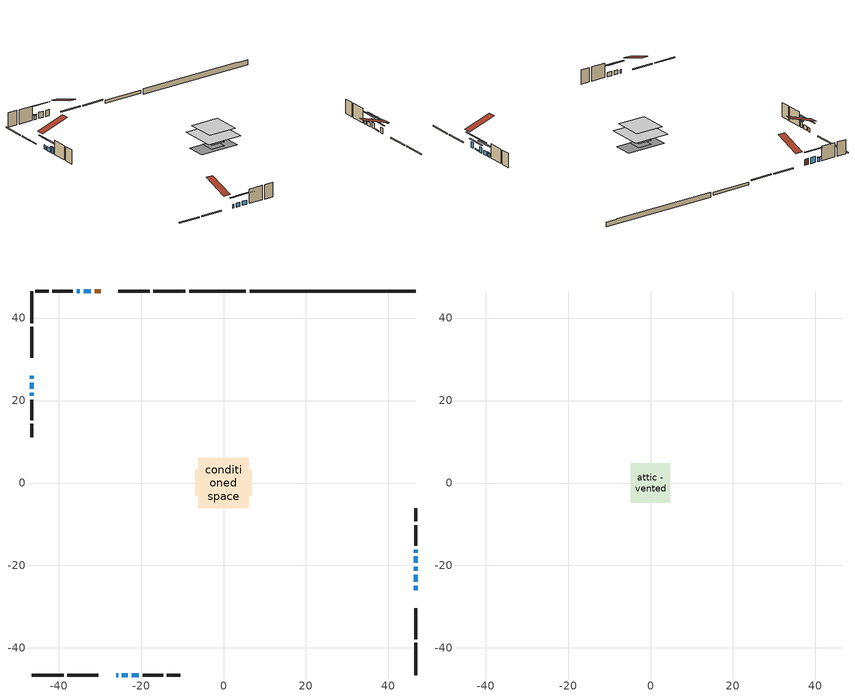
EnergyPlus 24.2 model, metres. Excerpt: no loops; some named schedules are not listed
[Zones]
conditioned space
 floor adiabatic (Floor2 construction): -2.37,-2.37 -2.37,2.37 2.37,2.37 2.37,-2.37 z0.61
 floor adiabatic (AdiabaticFloorConstruction): -6.15,-6.15 -6.15,6.15 6.15,6.15 6.15,-6.15 z3.05
 floor foundation (Slab1 construction): -6.88,-3.18 -6.88,3.18 6.88,3.18 6.88,-3.18 z-1.22
 floor foundation (Slab2 construction): -2.37,-2.37 -2.37,2.37 2.37,2.37 2.37,-2.37 z-0.65
 wall outside (RimJoist1 construction): -9.24,46.57 -17.01,46.57 / -46.57,-46.57 -38.8,-46.57 / -46.57,46.57 -46.57,38.8 / 46.57,-46.57 46.57,-38.8 z0.61:0.91
 wall outside (RimJoist2 construction): -17.94,46.57 -25.48,46.57 / -37.87,-46.57 -30.32,-46.57 / -46.57,37.87 -46.57,30.32 / 46.57,-37.87 46.57,-30.32 z0.61:0.91
 wall outside (AdiabaticWallConstruction 1): -29.83,46.57 -31.23,46.57 z0.61:2.64
 wall outside (AdiabaticWallConstruction): -25.98,-46.57 -25.56,-46.57 z0.61:1.83; -46.57,25.98 -46.57,25.24 / -46.57,24.31 -46.57,22.84 / 46.57,-19.34 46.57,-17.81 / 46.57,-16.88 46.57,-16.14 / -34.87,46.57 -35.61,46.57 z0.61:1.96; 46.57,-25.98 46.57,-24.91 / 46.57,-21.33 46.57,-20.26 z0.61:2.49; -24.63,-46.57 -23.21,-46.57 z0.61:1.93; -46.57,21.91 -46.57,21.17 z0.61:2.59; 46.57,-23.99 46.57,-22.26 z0.61:0.97; -32.16,46.57 -33.94,46.57 z0.61:2.69; -22.28,-46.57 -20.55,-46.57 z0.61:2.01
 wall outside (Wall1 construction): -36.53,46.57 -41.51,46.57 / -19.63,-46.57 -14.65,-46.57 / -46.57,20.24 -46.57,15.27 / 46.57,-15.22 46.57,-10.24 z0.61:5.49
 wall outside (Wall2 construction): -42.44,46.57 -45.64,46.57 / -13.72,-46.57 -10.52,-46.57 / -46.57,14.34 -46.57,11.14 / 46.57,-9.31 46.57,-6.11 z0.61:5.49
 wall foundation (FoundationWall1 construction): 6.33,46.57,-1.22 6.33,46.57,0.61 42.54,46.57,0.61 42.54,46.57,0.46 46.57,46.57,0.46 46.57,46.57,-1.22
 wall foundation (FoundationWall2 construction): 5.4,46.57 -8.31,46.57 z-0.65:0.35
 window (WindowConstruction 11): -25.98,-46.57 -25.56,-46.57 z0.61:1.83
 window (WindowConstruction 6): -46.57,25.98 -46.57,25.24 z0.61:1.96
 window (WindowConstruction 7): 46.57,-25.98 46.57,-24.91 z0.61:2.49
 window (WindowConstruction 8): -24.63,-46.57 -23.21,-46.57 z0.61:1.93
 window (WindowConstruction 9): -46.57,24.31 -46.57,22.84 z0.61:1.96
 window (WindowConstruction 10): -46.57,21.91 -46.57,21.17 z0.61:2.59
 window (WindowConstruction 12): 46.57,-23.99 46.57,-22.26 z0.61:0.97
 window (WindowConstruction): 46.57,-21.33 46.57,-20.26 z0.61:2.49
 window (WindowConstruction 1): 46.57,-19.34 46.57,-17.81 z0.61:1.96
 window (WindowConstruction 2): 46.57,-16.88 46.57,-16.14 z0.61:1.96
 window (WindowConstruction 3): -32.16,46.57 -33.94,46.57 z0.61:2.69
 window (WindowConstruction 4): -34.87,46.57 -35.6,46.57 z0.61:1.96
 window (WindowConstruction 5): -22.28,-46.57 -20.55,-46.57 z0.61:2.01
 door (Door): -29.83,46.57 -31.23,46.57 z0.61:2.64
 ceiling adiabatic (AdiabaticFloorConstruction): 6.15,-6.15 6.15,6.15 -6.15,6.15 -6.15,-6.15 z3.05
attic - vented
 floor to conditioned space (Floor1 construction Reversed): -4.84,-4.84 -4.84,4.84 4.84,4.84 4.84,-4.84 z5.49
 roof outside (Roof1 construction): -28.9,46.57,5.49 -28.9,37.14,8.63 -26.41,37.14,8.63 -26.41,46.57,5.49; -26.91,-46.57,5.49 -26.91,-37.14,8.63 -29.4,-37.14,8.63 -29.4,-46.57,5.49; -46.57,26.91,5.49 -37.14,26.91,8.63 -37.14,29.4,8.63 -46.57,29.4,5.49; 46.57,-26.91,5.49 37.14,-26.91,8.63 37.14,-29.4,8.63 46.57,-29.4,5.49
shading: -46.57,22.75 -46.57,28.47 -46.98,28.47 -46.98,22.75 z4.45; 46.57,-22.42 46.57,-28.47 46.98,-28.47 46.98,-22.42 z4.98; -20.72,-46.57 -27.12,-46.57 -27.12,-46.98 -20.72,-46.98 z4.42; -46.57,20.35 -46.57,26.8 -46.98,26.8 -46.98,20.35 z4.45; -46.57,20.97 -46.57,22.11 -46.98,22.11 -46.98,20.97 z2.79; 46.57,-19.77 46.57,-26.48 46.98,-26.48 46.98,-19.77 z3.46; 46.57,-17.77 46.57,-23.82 46.98,-23.82 46.98,-17.77 z4.98; 46.57,-15.32 46.57,-21.83 46.98,-21.83 46.98,-15.32 z4.45; 46.57,-15.94 46.57,-17.08 46.98,-17.08 46.98,-15.94 z2.16; -36.43,46.57 -29.67,46.57 -29.67,46.98 -36.43,46.98 z5.18; -35.81,46.57 -34.67,46.57 -34.67,46.98 -35.81,46.98 z2.16; -18.06,-46.57 -24.77,-46.57 -24.77,-46.98 -18.06,-46.98 z4.5
[Building]
Building 1: Terrain=Suburbs
[Site:Location]
London AP_ON: Latitude {deg}=43.03; Longitude {deg}=-81.15; Time Zone {hr}=-5; Elevation {m}=278; Keep Site Location Information=Yes
[Site:GroundTemperature:Shallow]
3.98693, 1.93205, 1.76749, 2.74264, 6.6573, 10.5537, 13.9317, 16.0716, 16.2534, 14.513, 11.2211, 7.44421
[Site:WaterMainsTemperature]
Calculation Method=Schedule; Temperature Schedule=mains temperature schedule
[Material] Roughness=Rough; Thermal Absorptance=0.9
Name | Thickness {m} | Conductivity {W/m-K} | Density {kg/m3} | Specific Heat {J/kg-K} | Solar Absorptance | Visible Absorptance
asphalt or fiberglass shingles | 0.00635 | 0.162714 | 1121.4 | 1465.45 | 0.4 | 0.4
ceiling loosefill ins | 0.169333 | 0.0480833 | 16.02 | 1046.75 | 0.7 | 0.7
ceiling stud and cavity | 0.1397 | 0.678077 | 65.682 | 1177.47 | 0.7 | 0.7
concrete 4.0 in. | 0.1016 | 1.803125 | 2242.8 | 837.4 | 0.7 | 0.7
concrete 8.0 in. | 0.2032 | 1.803125 | 2242.8 | 837.4 | 0.7 | 0.7
door material | 0.04445 | 0.0451087 | 512.64 | 1214.23 | 0.7 | 0.7
exterior vertical ins | 0.0152341 | 0.029427 | 32.04 | 1214.23 | 0.7 | 0.7
floor covering | 0.0127 | 9.015625 | 54.468 | 1339.84 | 0.6 | 0.6
floor covering 1 | 0.0127 | 0.0433444 | 54.468 | 1339.84 | 0.6 | 0.6
floor rigid ins; wall rigid ins | 0.512978 | 0.029427 | 32.04 | 1214.23 | 0.7 | 0.7
floor stud and cavity | 0.0889 | 0.592576 | 50.32683 | 1063.81 | 0.7 | 0.7
floor stud and cavity 1 | 0.1397 | 1.75129 | 37.0049 | 1207.88 | 0.7 | 0.7
furniture material conditioned space 1 | 0.1524 | 0.115458 | 640.8 | 1214.23 | 0.6 | 0.6
gypsum board | 0.0127 | 0.160291 | 801 | 837.4 | 0.6 | 0.6
gypsum board 1 | 0.0127 | 0.160291 | 801 | 837.4 | 0.7 | 0.7
osb sheathing 0.5 in. | 0.0127 | 0.115458 | 512.64 | 1214.23 | 0.7 | 0.7
osb sheathing 0.75 in. | 0.01905 | 0.115458 | 512.64 | 1214.23 | 0.7 | 0.7
rim joist stud and cavity | 0.0508 | 0.177588 | 50.32683 | 1063.81 | 0.6 | 0.6
rim joist stud and cavity 1 | 0.0508 | 0.648972 | 50.32683 | 1063.81 | 0.6 | 0.6
wall stud and cavity | 0.1397 | 1.20227 | 139.0536 | 1170.24 | 0.7 | 0.7
wall stud and cavity 1 | 0.1397 | 1.1669 | 139.0536 | 1170.24 | 0.7 | 0.7
wall stud and cavity 2 | 0.0889 | 0.380278 | 52.3479 | 1209.89 | 0.7 | 0.7
wall stud and cavity 3 | 0.0889 | 0.391764 | 83.0341 | 1211.67 | 0.7 | 0.7
wood siding | 0.0254 | 0.102417 | 544.68 | 1172.36 | 0.4 | 0.4
wood siding 1; wood siding 2; wood siding 3 | 0.0254 | 0.102417 | 544.68 | 1172.36 | 0.7 | 0.7
[WindowMaterial:SimpleGlazingSystem]
Name | U-Factor {W/m2-K} | Solar Heat Gain Coefficient
WindowMaterial | 4.92112 | 0.57
WindowMaterial 1 | 5.38445 | 0.67
WindowMaterial 2 | 5.03014 | 0.6
WindowMaterial 3 | 5.61781 | 0.72
WindowMaterial 4 | 5.141429 | 0.62
WindowMaterial 5 | 5.38785 | 0.67
WindowMaterial 6 | 4.999479 | 0.59
WindowMaterial 7 | 5.19707 | 0.63
WindowMaterial 8 | 6.76988 | 0.73
WindowMaterial 9 | 4.181847 | 0.41
[Construction]
AdiabaticFloorConstruction: floor stud and cavity 1, floor rigid ins, osb sheathing 0.75 in., floor covering 1
AdiabaticWallConstruction: wood siding 2, wall rigid ins, wall stud and cavity 2, gypsum board
AdiabaticWallConstruction 1: wood siding 3, wall rigid ins, wall stud and cavity 2, gypsum board
Door: door material
Floor1 construction Reversed: gypsum board, ceiling stud and cavity, ceiling loosefill ins
Floor2 construction: floor stud and cavity, floor covering
FoundationWall1 construction: concrete 8.0 in.
FoundationWall2 construction: concrete 8.0 in., gypsum board 1
furniture construction conditioned space 1: furniture material conditioned space 1
PartitionWallConstruction: gypsum board, wall stud and cavity 3, gypsum board
RimJoist1 construction: wood siding 1, rim joist stud and cavity
RimJoist2 construction: wood siding 1, rim joist stud and cavity 1
Roof1 construction: asphalt or fiberglass shingles
Slab1 construction; Slab2 construction: concrete 4.0 in.
Wall1 construction: wood siding, osb sheathing 0.5 in., wall stud and cavity, gypsum board
Wall2 construction: wood siding, osb sheathing 0.5 in., wall stud and cavity 1, gypsum board
WindowConstruction: WindowMaterial
WindowConstruction 1: WindowMaterial 1
WindowConstruction 10: WindowMaterial 7
WindowConstruction 11: WindowMaterial 8
WindowConstruction 12: WindowMaterial 9
WindowConstruction 2; WindowConstruction 4; WindowConstruction 6; WindowConstruction 9: WindowMaterial 2
WindowConstruction 3: WindowMaterial 3
WindowConstruction 5: WindowMaterial 4
WindowConstruction 7: WindowMaterial 5
WindowConstruction 8: WindowMaterial 6
[Zone] Multiplier=1; Part of Total Floor Area=Yes
Name | Volume {m3}
attic - vented | 47.8339
conditioned space | 590.3
[Space]
Name | Zone | Volume {m3}
attic - vented 1 | attic - vented | 47.8339
conditioned space 1 | conditioned space | 590.3
[ZoneInfiltration:EffectiveLeakageArea]
infil attic - vented 1: Zone or Space=attic - vented 1; Schedule=Always On Discrete; Effective Air Leakage Area {cm2}=4090.47; Stack Coefficient=0.000218587; Wind Coefficient=9.98925e-06
[ZoneMixing]
whole house fan mix: Zone or Space=attic - vented; Schedule=Always On Continuous; Design Flow Rate Calculation Method=Flow/Zone; Design Flow Rate {m3/s}=0; Source Zone or Space=conditioned space
[SurfaceProperty:ExposedFoundationPerimeter] Exposed Perimeter Calculation Method=TotalExposedPerimeter
Name | Total Exposed Perimeter {m}
Slab1 | 40.234
Slab2 | 13.716
[InternalMass] Zone or ZoneList=conditioned space; Space or SpaceList=conditioned space 1
Name | Construction | Surface Area {m2}
furniture mass conditioned space 1 | furniture construction conditioned space 1 | 113.396
partition wall mass | PartitionWallConstruction | 261.1
[Lights]
interior lighting: Zone or ZoneList or Space or SpaceList=conditioned space 1; Schedule=interior lighting schedule; Design Level Calculation Method=LightingLevel; Lighting Level {W}=343.2; Return Air Fraction=0; Fraction Radiant=0.6; Fraction Visible=0.2; Fraction Replaceable=1
[People]
occupants: Zone or ZoneList or Space or SpaceList=conditioned space 1; Number of People Schedule=occupants schedule; Number of People Calculation Method=People; Number of People=3; Fraction Radiant=0.314171; Sensible Heat Fraction=0.56303; Activity Level Schedule=occupants activity schedule; Carbon Dioxide Generation Rate {m3/s-W}=0; Enable ASHRAE 55 Comfort Warnings=No; Mean Radiant Temperature Calculation Type=EnclosureAveraged
[ElectricEquipment] Zone or ZoneList or Space or SpaceList=conditioned space 1; Design Level Calculation Method=EquipmentLevel
Name | Schedule | Design Level {W} | Fraction Latent | Fraction Radiant | Fraction Lost
clothes dryer | clothes dryer schedule | 140.772 | 0.015 | 0.081 | 0.85
clothes washer | clothes washer schedule | 32.1985 | 0.03 | 0.162 | 0.7
cooking range | cooking range schedule | 215.147 | 0.08 | 0.432 | 0.2
dishwasher | dishwasher schedule | 66.8632 | 0.3 | 0.18 | 0.4
fridge | fridge schedule | 72.9452 | 0 | 0.6 | 0
mech vent house fan | mech vent house fan schedule | 0.95 | 0 | 0 | 1
mech vent house fan cfis | mech vent house fan cfis schedule | 0 | 0 | 0 | 0
misc plug loads | misc plug loads schedule | 494.7 | 0.045 | 0.513 | 0.1
whole house fan | Always On Discrete | 0 | 0 | 0 | 1
[OtherEquipment] Zone or ZoneList or Space or SpaceList=conditioned space 1; Design Level Calculation Method=EquipmentLevel
Name | Fuel Type | Schedule | Design Level {W} | Fraction Latent | Fraction Radiant | Fraction Lost
clothes dryer 1 | Electricity | clothes dryer schedule | 0 | 0.015 | 0.081 | 0.85
cooking range 1 | Electricity | cooking range schedule | 0 | 0.08 | 0.432 | 0.2
general water use latent | None | general water use schedule | 62.594 | 1 | 0 | 0
general water use sensible | None | general water use schedule | -61.6891 | 0 | 0.6 | 0
mech vent house fan latent load | None | Always On Discrete | 0 | 1 | 0 | 0
mech vent house fan sensible load | None | Always On Discrete | 0 | 0 | 0 | 0
water heater energy adjustment1 | NaturalGas | Always On Discrete | 0.01 | 0 | 0 | 1
[ZoneInfiltration:DesignFlowRate] Zone or ZoneList or Space or SpaceList=conditioned space 1; Schedule=Always On Discrete; Design Flow Rate Calculation Method=Flow/Zone; Design Flow Rate {m3/s}=0
infil flow; natural vent flow; whole house fan flow
[Foundation:Kiva] Initial Indoor Air Temperature {C}=18; Wall Depth Below Slab {m}=0.2032
Name | Wall Height Above Grade {m} | Custom Block Material Name 1 | Custom Block Depth 1 {m} | Custom Block X Position 1 {m} | Custom Block Z Position 1 {m}
Foundation Kiva 1 | 0.609996
Foundation Kiva 2 | 0.350002 | exterior vertical ins | 0.999988 | 0.2159 | 0
[Foundation:Kiva:Settings]
Soil Conductivity {W/m-K}=0.849921; Soil Density {kg/m3}=1842.3; Soil Specific Heat {J/kg-K}=418.7; Ground Solar Absorptivity=0.9; Ground Thermal Absorptivity=0.9; Ground Surface Roughness {m}=0.03; Far-Field Width {m}=40; Deep-Ground Boundary Condition=ZeroFlux; Deep-Ground Depth {m}=40; Minimum Cell Dimension {m}=0.2; Maximum Cell Growth Coefficient=3; Simulation Timestep=Timestep
[Exterior:Lights]
exterior lighting: Schedule=exterior lighting schedule; Design Level {W}=75.6
[Schedule:Constant]
Name | Hourly Value
Always On Continuous; mech vent house fan schedule; mech vent house fan cfis schedule; Always On Discrete | 1
occupants activity schedule | 117.228
fridge schedule | 0
[Schedule:Week:Daily]
interior lighting schedule Week Rule - Jan1-Jan27: interior lighting schedule day, interior lighting schedule day, interior lighting schedule day, interior lighting schedule day, interior lighting schedule day, interior lighting schedule day, interior lighting schedule day, interior lighting schedule default day, interior lighting schedule default day, interior lighting schedule default day, interior lighting schedule default day, interior lighting schedule default day
interior lighting schedule Week Rule - Jan28-Feb3: interior lighting schedule day, interior lighting schedule day, interior lighting schedule day, interior lighting schedule day, interior lighting schedule day 1, interior lighting schedule day 1, interior lighting schedule day 1, interior lighting schedule default day, interior lighting schedule default day, interior lighting schedule default day, interior lighting schedule default day, interior lighting schedule default day
interior lighting schedule Week Rule - Feb4-Feb24: interior lighting schedule day 1, interior lighting schedule day 1, interior lighting schedule day 1, interior lighting schedule day 1, interior lighting schedule day 1, interior lighting schedule day 1, interior lighting schedule day 1, interior lighting schedule default day, interior lighting schedule default day, interior lighting schedule default day, interior lighting schedule default day, interior lighting schedule default day
interior lighting schedule Week Rule - Feb25-Mar3: interior lighting schedule day 1, interior lighting schedule day 1, interior lighting schedule day 1, interior lighting schedule day 1, interior lighting schedule day 2, interior lighting schedule day 2, interior lighting schedule day 2, interior lighting schedule default day, interior lighting schedule default day, interior lighting schedule default day, interior lighting schedule default day, interior lighting schedule default day
interior lighting schedule Week Rule - Mar4-Mar31: interior lighting schedule day 2, interior lighting schedule day 2, interior lighting schedule day 2, interior lighting schedule day 2, interior lighting schedule day 2, interior lighting schedule day 2, interior lighting schedule day 2, interior lighting schedule default day, interior lighting schedule default day, interior lighting schedule default day, interior lighting schedule default day, interior lighting schedule default day
interior lighting schedule Week Rule - Apr1-Apr28: interior lighting schedule day 3, interior lighting schedule day 3, interior lighting schedule day 3, interior lighting schedule day 3, interior lighting schedule day 3, interior lighting schedule day 3, interior lighting schedule day 3, interior lighting schedule default day, interior lighting schedule default day, interior lighting schedule default day, interior lighting schedule default day, interior lighting schedule default day
interior lighting schedule Week Rule - Apr29-May5: interior lighting schedule day 3, interior lighting schedule day 3, interior lighting schedule day 4, interior lighting schedule day 4, interior lighting schedule day 4, interior lighting schedule day 4, interior lighting schedule day 4, interior lighting schedule default day, interior lighting schedule default day, interior lighting schedule default day, interior lighting schedule default day, interior lighting schedule default day
interior lighting schedule Week Rule - May6-May26: interior lighting schedule day 4, interior lighting schedule day 4, interior lighting schedule day 4, interior lighting schedule day 4, interior lighting schedule day 4, interior lighting schedule day 4, interior lighting schedule day 4, interior lighting schedule default day, interior lighting schedule default day, interior lighting schedule default day, interior lighting schedule default day, interior lighting schedule default day
interior lighting schedule Week Rule - May27-Jun2: interior lighting schedule day 4, interior lighting schedule day 4, interior lighting schedule day 4, interior lighting schedule day 4, interior lighting schedule day 4, interior lighting schedule day 5, interior lighting schedule day 5, interior lighting schedule default day, interior lighting schedule default day, interior lighting schedule default day, interior lighting schedule default day, interior lighting schedule default day
interior lighting schedule Week Rule - Jun3-Jun30: interior lighting schedule day 5, interior lighting schedule day 5, interior lighting schedule day 5, interior lighting schedule day 5, interior lighting schedule day 5, interior lighting schedule day 5, interior lighting schedule day 5, interior lighting schedule default day, interior lighting schedule default day, interior lighting schedule default day, interior lighting schedule default day, interior lighting schedule default day
interior lighting schedule Week Rule - Jul1-Jul28: interior lighting schedule day 6, interior lighting schedule day 6, interior lighting schedule day 6, interior lighting schedule day 6, interior lighting schedule day 6, interior lighting schedule day 6, interior lighting schedule day 6, interior lighting schedule default day, interior lighting schedule default day, interior lighting schedule default day, interior lighting schedule default day, interior lighting schedule default day
interior lighting schedule Week Rule - Jul29-Aug4: interior lighting schedule day 6, interior lighting schedule day 6, interior lighting schedule day 6, interior lighting schedule day 7, interior lighting schedule day 7, interior lighting schedule day 7, interior lighting schedule day 7, interior lighting schedule default day, interior lighting schedule default day, interior lighting schedule default day, interior lighting schedule default day, interior lighting schedule default day
interior lighting schedule Week Rule - Aug5-Aug25: interior lighting schedule day 7, interior lighting schedule day 7, interior lighting schedule day 7, interior lighting schedule day 7, interior lighting schedule day 7, interior lighting schedule day 7, interior lighting schedule day 7, interior lighting schedule default day, interior lighting schedule default day, interior lighting schedule default day, interior lighting schedule default day, interior lighting schedule default day
interior lighting schedule Week Rule - Aug26-Sep1: interior lighting schedule day 7, interior lighting schedule day 7, interior lighting schedule day 7, interior lighting schedule day 7, interior lighting schedule day 7, interior lighting schedule day 7, interior lighting schedule day 8, interior lighting schedule default day, interior lighting schedule default day, interior lighting schedule default day, interior lighting schedule default day, interior lighting schedule default day
interior lighting schedule Week Rule - Sep2-Sep29: interior lighting schedule day 8, interior lighting schedule day 8, interior lighting schedule day 8, interior lighting schedule day 8, interior lighting schedule day 8, interior lighting schedule day 8, interior lighting schedule day 8, interior lighting schedule default day, interior lighting schedule default day, interior lighting schedule default day, interior lighting schedule default day, interior lighting schedule default day
interior lighting schedule Week Rule - Sep30-Oct6: interior lighting schedule day 8, interior lighting schedule day 9, interior lighting schedule day 9, interior lighting schedule day 9, interior lighting schedule day 9, interior lighting schedule day 9, interior lighting schedule day 9, interior lighting schedule default day, interior lighting schedule default day, interior lighting schedule default day, interior lighting schedule default day, interior lighting schedule default day
interior lighting schedule Week Rule - Oct7-Oct27: interior lighting schedule day 9, interior lighting schedule day 9, interior lighting schedule day 9, interior lighting schedule day 9, interior lighting schedule day 9, interior lighting schedule day 9, interior lighting schedule day 9, interior lighting schedule default day, interior lighting schedule default day, interior lighting schedule default day, interior lighting schedule default day, interior lighting schedule default day
interior lighting schedule Week Rule - Oct28-Nov3: interior lighting schedule day 9, interior lighting schedule day 9, interior lighting schedule day 9, interior lighting schedule day 9, interior lighting schedule day 10, interior lighting schedule day 10, interior lighting schedule day 10, interior lighting schedule default day, interior lighting schedule default day, interior lighting schedule default day, interior lighting schedule default day, interior lighting schedule default day
interior lighting schedule Week Rule - Nov4-Nov24: interior lighting schedule day 10, interior lighting schedule day 10, interior lighting schedule day 10, interior lighting schedule day 10, interior lighting schedule day 10, interior lighting schedule day 10, interior lighting schedule day 10, interior lighting schedule default day, interior lighting schedule default day, interior lighting schedule default day, interior lighting schedule default day, interior lighting schedule default day
interior lighting schedule Week Rule - Nov25-Dec1: interior lighting schedule day 10, interior lighting schedule day 10, interior lighting schedule day 10, interior lighting schedule day 10, interior lighting schedule day 10, interior lighting schedule day 10, interior lighting schedule day 11, interior lighting schedule default day, interior lighting schedule default day, interior lighting schedule default day, interior lighting schedule default day, interior lighting schedule default day
interior lighting schedule Week Rule - Dec2-Dec31: interior lighting schedule day 11, interior lighting schedule day 11, interior lighting schedule day 11, interior lighting schedule day 11, interior lighting schedule day 11, interior lighting schedule day 11, interior lighting schedule day 11, interior lighting schedule default day, interior lighting schedule default day, interior lighting schedule default day, interior lighting schedule default day, interior lighting schedule default day
occupants schedule Week Rule - Jan1-Dec31: occupants schedule day, occupants schedule day, occupants schedule day, occupants schedule day, occupants schedule day, occupants schedule day, occupants schedule day, occupants schedule default day, occupants schedule default day, occupants schedule default day, occupants schedule default day, occupants schedule default day
clothes dryer schedule Week Rule - Jan1-Dec31: clothes dryer schedule day, clothes dryer schedule day, clothes dryer schedule day, clothes dryer schedule day, clothes dryer schedule day, clothes dryer schedule day, clothes dryer schedule day, clothes dryer schedule default day, clothes dryer schedule default day, clothes dryer schedule default day, clothes dryer schedule default day, clothes dryer schedule default day
clothes washer schedule Week Rule - Jan1-Dec31: clothes washer schedule day, clothes washer schedule day, clothes washer schedule day, clothes washer schedule day, clothes washer schedule day, clothes washer schedule day, clothes washer schedule day, clothes washer schedule default day, clothes washer schedule default day, clothes washer schedule default day, clothes washer schedule default day, clothes washer schedule default day
cooking range schedule Week Rule - Jan1-Dec31: cooking range schedule day, cooking range schedule day, cooking range schedule day, cooking range schedule day, cooking range schedule day, cooking range schedule day, cooking range schedule day, cooking range schedule default day, cooking range schedule default day, cooking range schedule default day, cooking range schedule default day, cooking range schedule default day
dishwasher schedule Week Rule - Jan1-Dec31: dishwasher schedule day, dishwasher schedule day, dishwasher schedule day, dishwasher schedule day, dishwasher schedule day, dishwasher schedule day, dishwasher schedule day, dishwasher schedule default day, dishwasher schedule default day, dishwasher schedule default day, dishwasher schedule default day, dishwasher schedule default day
misc plug loads schedule Week Rule - Jan1-Dec31: misc plug loads schedule day, misc plug loads schedule day, misc plug loads schedule day, misc plug loads schedule day, misc plug loads schedule day, misc plug loads schedule day, misc plug loads schedule day, misc plug loads schedule default day, misc plug loads schedule default day, misc plug loads schedule default day, misc plug loads schedule default day, misc plug loads schedule default day
general water use schedule Week Rule - Jan1-Dec31: general water use schedule day, general water use schedule day, general water use schedule day, general water use schedule day, general water use schedule day, general water use schedule day, general water use schedule day, general water use schedule default day, general water use schedule default day, general water use schedule default day, general water use schedule default day, general water use schedule default day
exterior lighting schedule Week Rule - Jan1-Jan27: exterior lighting schedule day, exterior lighting schedule day, exterior lighting schedule day, exterior lighting schedule day, exterior lighting schedule day, exterior lighting schedule day, exterior lighting schedule day, exterior lighting schedule default day, exterior lighting schedule default day, exterior lighting schedule default day, exterior lighting schedule default day, exterior lighting schedule default day
exterior lighting schedule Week Rule - Jan28-Feb3: exterior lighting schedule day, exterior lighting schedule day, exterior lighting schedule day, exterior lighting schedule day, exterior lighting schedule day 1, exterior lighting schedule day 1, exterior lighting schedule day 1, exterior lighting schedule default day, exterior lighting schedule default day, exterior lighting schedule default day, exterior lighting schedule default day, exterior lighting schedule default day
exterior lighting schedule Week Rule - Feb4-Feb24: exterior lighting schedule day 1, exterior lighting schedule day 1, exterior lighting schedule day 1, exterior lighting schedule day 1, exterior lighting schedule day 1, exterior lighting schedule day 1, exterior lighting schedule day 1, exterior lighting schedule default day, exterior lighting schedule default day, exterior lighting schedule default day, exterior lighting schedule default day, exterior lighting schedule default day
exterior lighting schedule Week Rule - Feb25-Mar3: exterior lighting schedule day 1, exterior lighting schedule day 1, exterior lighting schedule day 1, exterior lighting schedule day 1, exterior lighting schedule day 2, exterior lighting schedule day 2, exterior lighting schedule day 2, exterior lighting schedule default day, exterior lighting schedule default day, exterior lighting schedule default day, exterior lighting schedule default day, exterior lighting schedule default day
exterior lighting schedule Week Rule - Mar4-Mar31: exterior lighting schedule day 2, exterior lighting schedule day 2, exterior lighting schedule day 2, exterior lighting schedule day 2, exterior lighting schedule day 2, exterior lighting schedule day 2, exterior lighting schedule day 2, exterior lighting schedule default day, exterior lighting schedule default day, exterior lighting schedule default day, exterior lighting schedule default day, exterior lighting schedule default day
exterior lighting schedule Week Rule - Apr1-Apr28: exterior lighting schedule day 3, exterior lighting schedule day 3, exterior lighting schedule day 3, exterior lighting schedule day 3, exterior lighting schedule day 3, exterior lighting schedule day 3, exterior lighting schedule day 3, exterior lighting schedule default day, exterior lighting schedule default day, exterior lighting schedule default day, exterior lighting schedule default day, exterior lighting schedule default day
exterior lighting schedule Week Rule - Apr29-May5: exterior lighting schedule day 3, exterior lighting schedule day 3, exterior lighting schedule day 4, exterior lighting schedule day 4, exterior lighting schedule day 4, exterior lighting schedule day 4, exterior lighting schedule day 4, exterior lighting schedule default day, exterior lighting schedule default day, exterior lighting schedule default day, exterior lighting schedule default day, exterior lighting schedule default day
exterior lighting schedule Week Rule - May6-May26: exterior lighting schedule day 4, exterior lighting schedule day 4, exterior lighting schedule day 4, exterior lighting schedule day 4, exterior lighting schedule day 4, exterior lighting schedule day 4, exterior lighting schedule day 4, exterior lighting schedule default day, exterior lighting schedule default day, exterior lighting schedule default day, exterior lighting schedule default day, exterior lighting schedule default day
exterior lighting schedule Week Rule - May27-Jun2: exterior lighting schedule day 4, exterior lighting schedule day 4, exterior lighting schedule day 4, exterior lighting schedule day 4, exterior lighting schedule day 4, exterior lighting schedule day 5, exterior lighting schedule day 5, exterior lighting schedule default day, exterior lighting schedule default day, exterior lighting schedule default day, exterior lighting schedule default day, exterior lighting schedule default day
exterior lighting schedule Week Rule - Jun3-Jun30: exterior lighting schedule day 5, exterior lighting schedule day 5, exterior lighting schedule day 5, exterior lighting schedule day 5, exterior lighting schedule day 5, exterior lighting schedule day 5, exterior lighting schedule day 5, exterior lighting schedule default day, exterior lighting schedule default day, exterior lighting schedule default day, exterior lighting schedule default day, exterior lighting schedule default day
exterior lighting schedule Week Rule - Jul1-Jul28: exterior lighting schedule day 6, exterior lighting schedule day 6, exterior lighting schedule day 6, exterior lighting schedule day 6, exterior lighting schedule day 6, exterior lighting schedule day 6, exterior lighting schedule day 6, exterior lighting schedule default day, exterior lighting schedule default day, exterior lighting schedule default day, exterior lighting schedule default day, exterior lighting schedule default day
exterior lighting schedule Week Rule - Jul29-Aug4: exterior lighting schedule day 6, exterior lighting schedule day 6, exterior lighting schedule day 6, exterior lighting schedule day 7, exterior lighting schedule day 7, exterior lighting schedule day 7, exterior lighting schedule day 7, exterior lighting schedule default day, exterior lighting schedule default day, exterior lighting schedule default day, exterior lighting schedule default day, exterior lighting schedule default day
exterior lighting schedule Week Rule - Aug5-Aug25: exterior lighting schedule day 7, exterior lighting schedule day 7, exterior lighting schedule day 7, exterior lighting schedule day 7, exterior lighting schedule day 7, exterior lighting schedule day 7, exterior lighting schedule day 7, exterior lighting schedule default day, exterior lighting schedule default day, exterior lighting schedule default day, exterior lighting schedule default day, exterior lighting schedule default day
exterior lighting schedule Week Rule - Aug26-Sep1: exterior lighting schedule day 7, exterior lighting schedule day 7, exterior lighting schedule day 7, exterior lighting schedule day 7, exterior lighting schedule day 7, exterior lighting schedule day 7, exterior lighting schedule day 8, exterior lighting schedule default day, exterior lighting schedule default day, exterior lighting schedule default day, exterior lighting schedule default day, exterior lighting schedule default day
exterior lighting schedule Week Rule - Sep2-Sep29: exterior lighting schedule day 8, exterior lighting schedule day 8, exterior lighting schedule day 8, exterior lighting schedule day 8, exterior lighting schedule day 8, exterior lighting schedule day 8, exterior lighting schedule day 8, exterior lighting schedule default day, exterior lighting schedule default day, exterior lighting schedule default day, exterior lighting schedule default day, exterior lighting schedule default day
exterior lighting schedule Week Rule - Sep30-Oct6: exterior lighting schedule day 8, exterior lighting schedule day 9, exterior lighting schedule day 9, exterior lighting schedule day 9, exterior lighting schedule day 9, exterior lighting schedule day 9, exterior lighting schedule day 9, exterior lighting schedule default day, exterior lighting schedule default day, exterior lighting schedule default day, exterior lighting schedule default day, exterior lighting schedule default day
exterior lighting schedule Week Rule - Oct7-Oct27: exterior lighting schedule day 9, exterior lighting schedule day 9, exterior lighting schedule day 9, exterior lighting schedule day 9, exterior lighting schedule day 9, exterior lighting schedule day 9, exterior lighting schedule day 9, exterior lighting schedule default day, exterior lighting schedule default day, exterior lighting schedule default day, exterior lighting schedule default day, exterior lighting schedule default day
exterior lighting schedule Week Rule - Oct28-Nov3: exterior lighting schedule day 9, exterior lighting schedule day 9, exterior lighting schedule day 9, exterior lighting schedule day 9, exterior lighting schedule day 10, exterior lighting schedule day 10, exterior lighting schedule day 10, exterior lighting schedule default day, exterior lighting schedule default day, exterior lighting schedule default day, exterior lighting schedule default day, exterior lighting schedule default day
exterior lighting schedule Week Rule - Nov4-Nov24: exterior lighting schedule day 10, exterior lighting schedule day 10, exterior lighting schedule day 10, exterior lighting schedule day 10, exterior lighting schedule day 10, exterior lighting schedule day 10, exterior lighting schedule day 10, exterior lighting schedule default day, exterior lighting schedule default day, exterior lighting schedule default day, exterior lighting schedule default day, exterior lighting schedule default day
[Schedule:Year]
interior lighting schedule: interior lighting schedule Week Rule - Jan1-Jan27, 1, 1, 1, 27, interior lighting schedule Week Rule - Jan28-Feb3, 1, 28, 2, 3, interior lighting schedule Week Rule - Feb4-Feb24, 2, 4, 2, 24, interior lighting schedule Week Rule - Feb25-Mar3, 2, 25, 3, 3, interior lighting schedule Week Rule - Mar4-Mar31, 3, 4, 3, 31, interior lighting schedule Week Rule - Apr1-Apr28, 4, 1, 4, 28, interior lighting schedule Week Rule - Apr29-May5, 4, 29, 5, 5, interior lighting schedule Week Rule - May6-May26, 5, 6, 5, 26, interior lighting schedule Week Rule - May27-Jun2, 5, 27, 6, 2, interior lighting schedule Week Rule - Jun3-Jun30, 6, 3, 6, 30, interior lighting schedule Week Rule - Jul1-Jul28, 7, 1, 7, 28, interior lighting schedule Week Rule - Jul29-Aug4, 7, 29, 8, 4, interior lighting schedule Week Rule - Aug5-Aug25, 8, 5, 8, 25, interior lighting schedule Week Rule - Aug26-Sep1, 8, 26, 9, 1, interior lighting schedule Week Rule - Sep2-Sep29, 9, 2, 9, 29, interior lighting schedule Week Rule - Sep30-Oct6, 9, 30, 10, 6, interior lighting schedule Week Rule - Oct7-Oct27, 10, 7, 10, 27, interior lighting schedule Week Rule - Oct28-Nov3, 10, 28, 11, 3, interior lighting schedule Week Rule - Nov4-Nov24, 11, 4, 11, 24, interior lighting schedule Week Rule - Nov25-Dec1, 11, 25, 12, 1, interior lighting schedule Week Rule - Dec2-Dec31, 12, 2, 12, 31
occupants schedule: occupants schedule Week Rule - Jan1-Dec31, 1, 1, 12, 31
clothes dryer schedule: clothes dryer schedule Week Rule - Jan1-Dec31, 1, 1, 12, 31
clothes washer schedule: clothes washer schedule Week Rule - Jan1-Dec31, 1, 1, 12, 31
cooking range schedule: cooking range schedule Week Rule - Jan1-Dec31, 1, 1, 12, 31
dishwasher schedule: dishwasher schedule Week Rule - Jan1-Dec31, 1, 1, 12, 31
misc plug loads schedule: misc plug loads schedule Week Rule - Jan1-Dec31, 1, 1, 12, 31
general water use schedule: general water use schedule Week Rule - Jan1-Dec31, 1, 1, 12, 31
exterior lighting schedule: exterior lighting schedule Week Rule - Jan1-Jan27, 1, 1, 1, 27, exterior lighting schedule Week Rule - Jan28-Feb3, 1, 28, 2, 3, exterior lighting schedule Week Rule - Feb4-Feb24, 2, 4, 2, 24, exterior lighting schedule Week Rule - Feb25-Mar3, 2, 25, 3, 3, exterior lighting schedule Week Rule - Mar4-Mar31, 3, 4, 3, 31, exterior lighting schedule Week Rule - Apr1-Apr28, 4, 1, 4, 28, exterior lighting schedule Week Rule - Apr29-May5, 4, 29, 5, 5, exterior lighting schedule Week Rule - May6-May26, 5, 6, 5, 26, exterior lighting schedule Week Rule - May27-Jun2, 5, 27, 6, 2, exterior lighting schedule Week Rule - Jun3-Jun30, 6, 3, 6, 30, exterior lighting schedule Week Rule - Jul1-Jul28, 7, 1, 7, 28, exterior lighting schedule Week Rule - Jul29-Aug4, 7, 29, 8, 4, exterior lighting schedule Week Rule - Aug5-Aug25, 8, 5, 8, 25, exterior lighting schedule Week Rule - Aug26-Sep1, 8, 26, 9, 1, exterior lighting schedule Week Rule - Sep2-Sep29, 9, 2, 9, 29, exterior lighting schedule Week Rule - Sep30-Oct6, 9, 30, 10, 6, exterior lighting schedule Week Rule - Oct7-Oct27, 10, 7, 10, 27, exterior lighting schedule Week Rule - Oct28-Nov3, 10, 28, 11, 3, exterior lighting schedule Week Rule - Nov4-Nov24, 11, 4, 11, 24, exterior lighting schedule Week Rule - Nov25-Dec1, 11, 25, 12, 1, exterior lighting schedule Week Rule - Dec2-Dec31, 12, 2, 12, 31
[Schedule:Compact]
mains temperature schedule: Through: 01/01, For: AllDays, Until: 24:00, 7.96722, Through: 01/02, For: AllDays, Until: 24:00, 7.89722, Through: 01/03, For: AllDays, Until: 24:00, 7.82778, Through: 01/04, For: AllDays, Until: 24:00, 7.76, Through: 01/05, For: AllDays, Until: 24:00, 7.69333, Through: 01/06, For: AllDays, Until: 24:00, 7.62778, Through: 01/07, For: AllDays, Until: 24:00, 7.56389, Through: 01/08, For: AllDays, Until: 24:00, 7.50167, Through: 01/09, For: AllDays, Until: 24:00, 7.44056, Through: 01/10, For: AllDays, Until: 24:00, 7.38056, Through: 01/11, For: AllDays, Until: 24:00, 7.32222, Through: 01/12, For: AllDays, Until: 24:00, 7.26556, Through: 01/13, For: AllDays, Until: 24:00, 7.21, Through: 01/14, For: AllDays, Until: 24:00, 7.15556, Through: 01/15, For: AllDays, Until: 24:00, 7.10333, Through: 01/16, For: AllDays, Until: 24:00, 7.05222, Through: 01/17, For: AllDays, Until: 24:00, 7.00278, Through: 01/18, For: AllDays, Until: 24:00, 6.955, Through: 01/19, For: AllDays, Until: 24:00, 6.90833, Through: 01/20, For: AllDays, Until: 24:00, 6.86389, Through: 01/21, For: AllDays, Until: 24:00, 6.82056, Through: 01/22, For: AllDays, Until: 24:00, 6.77889, Through: 01/23, For: AllDays, Until: 24:00, 6.73889, Through: 01/24, For: AllDays, Until: 24:00, 6.7, Through: 01/25, For: AllDays, Until: 24:00, 6.66333, Through: 01/26, For: AllDays, Until: 24:00, 6.62833, Through: 01/27, For: AllDays, Until: 24:00, 6.59444, Through: 01/28, For: AllDays, Until: 24:00, 6.56278, Through: 01/29, For: AllDays, Until: 24:00, 6.53222, Through: 01/30, For: AllDays, Until: 24:00, 6.50389, Through: 01/31, For: AllDays, Until: 24:00, 6.47722, Through: 02/01, For: AllDays, Until: 24:00, 6.45167, Through: 02/02, For: AllDays, Until: 24:00, 6.42833, Through: 02/03, For: AllDays, Until: 24:00, 6.40667, Through: 02/04, For: AllDays, Until: 24:00, 6.38611, Through: 02/05, For: AllDays, Until: 24:00, 6.36778, Through: 02/06, For: AllDays, Until: 24:00, 6.35111, Through: 02/07, For: AllDays, Until: 24:00, 6.33611, Through: 02/08, For: AllDays, Until: 24:00, 6.32333, Through: 02/09, For: AllDays, Until: 24:00, 6.31167, Through: 02/10, For: AllDays, Until: 24:00, 6.30222, Through: 02/11, For: AllDays, Until: 24:00, 6.29389, Through: 02/12, For: AllDays, Until: 24:00, 6.28778, Through: 02/13, For: AllDays, Until: 24:00, 6.28333, Through: 02/14, For: AllDays, Until: 24:00, 6.28056, Through: 02/15, For: AllDays, Until: 24:00, 6.27944, Through: 02/16, For: AllDays, Until: 24:00, 6.28, Through: 02/17, For: AllDays, Until: 24:00, 6.28278, Through: 02/18, For: AllDays, Until: 24:00, 6.28722, Through: 02/19, For: AllDays, Until: 24:00, 6.29278, Through: 02/20, For: AllDays, Until: 24:00, 6.30056, Through: 02/21, For: AllDays, Until: 24:00, 6.31, Through: 02/22, For: AllDays, Until: 24:00, 6.32111, Through: 02/23, For: AllDays, Until: 24:00, 6.33444, Through: 02/24, For: AllDays, Until: 24:00, 6.34889, Through: 02/25, For: AllDays, Until: 24:00, 6.36556, Through: 02/26, For: AllDays, Until: 24:00, 6.38333, Through: 02/27, For: AllDays, Until: 24:00, 6.40333, Through: 02/28, For: AllDays, Until: 24:00, 6.425, Through: 03/01, For: AllDays, Until: 24:00, 6.44833, Through: 03/02, For: AllDays, Until: 24:00, 6.47278, Through: 03/03, For: AllDays, Until: 24:00, 6.49944, Through: 03/04, For: AllDays, Until: 24:00, 6.52778, Through: 03/05, For: AllDays, Until: 24:00, 6.55778, Through: 03/06, For: AllDays, Until: 24:00, 6.58944, Through: 03/07, For: AllDays, Until: 24:00, 6.62278, Through: 03/08, For: AllDays, Until: 24:00, 6.65778, Through: 03/09, For: AllDays, Until: 24:00, 6.69444, Through: 03/10, For: AllDays, Until: 24:00, 6.73278, Through: 03/11, For: AllDays, Until: 24:00, 6.77278, Through: 03/12, For: AllDays, Until: 24:00, 6.81389, Through: 03/13, For: AllDays, Until: 24:00, 6.85722, Through: 03/14, For: AllDays, Until: 24:00, 6.90167, Through: 03/15, For: AllDays, Until: 24:00, 6.94778, Through: 03/16, For: AllDays, Until: 24:00, 6.99556, Through: 03/17, For: AllDays, Until: 24:00, 7.045, Through: 03/18, For: AllDays, Until: 24:00, 7.09556, Through: 03/19, For: AllDays, Until: 24:00, 7.14778, Through: 03/20, For: AllDays, Until: 24:00, 7.20167, Through: 03/21, For: AllDays, Until: 24:00, 7.25667, Through: 03/22, For: AllDays, Until: 24:00, 7.31333, Through: 03/23, For: AllDays, Until: 24:00, 7.37167, Through: 03/24, For: AllDays, Until: 24:00, 7.43111, Through: 03/25, For: AllDays, Until: 24:00, 7.49222, Through: 03/26, For: AllDays, Until: 24:00, 7.55444, Through: 03/27, For: AllDays, Until: 24:00, 7.61833, Through: 03/28, For: AllDays, Until: 24:00, 7.68333, Through: 03/29, For: AllDays, Until: 24:00, 7.74944, Through: 03/30, For: AllDays, Until: 24:00, 7.81722, Through: 03/31, For: AllDays, Until: 24:00, 7.88667, Through: 04/01, For: AllDays, Until: 24:00, 7.95667, Through: 04/02, For: AllDays, Until: 24:00, 8.02833, Through: 04/03, For: AllDays, Until: 24:00, 8.10111, Through: 04/04, For: AllDays, Until: 24:00, 8.175, Through: 04/05, For: AllDays, Until: 24:00, 8.25, Through: 04/06, For: AllDays, Until: 24:00, 8.32667, Through: 04/07, For: AllDays, Until: 24:00, 8.40389, Through: 04/08, For: AllDays, Until: 24:00, 8.48278, Through: 04/09, For: AllDays, Until: 24:00, 8.56222, Through: 04/10, For: AllDays, Until: 24:00, 8.64278, Through: 04/11, For: AllDays, Until: 24:00, 8.725, Through: 04/12, For: AllDays, Until: 24:00, 8.80778, Through: 04/13, For: AllDays, Until: 24:00, 8.89167, Through: 04/14, For: AllDays, Until: 24:00, 8.97611, Through: 04/15, For: AllDays, Until: 24:00, 9.06167, Through: 04/16, For: AllDays, Until: 24:00, 9.14833, Through: 04/17, For: AllDays, Until: 24:00, 9.23611, Through: 04/18, For: AllDays, Until: 24:00, 9.32444, Through: 04/19, For: AllDays, Until: 24:00, 9.41389, Through: 04/20, For: AllDays, Until: 24:00, 9.50389, Through: 04/21, For: AllDays, Until: 24:00, 9.595, Through: 04/22, For: AllDays, Until: 24:00, 9.68667, Through: 04/23, For: AllDays, Until: 24:00, 9.77889, Through: 04/24, For: AllDays, Until: 24:00, 9.87222, Through: 04/25, For: AllDays, Until: 24:00, 9.96556, Through: 04/26, For: AllDays, Until: 24:00, 10.06, Through: 04/27, For: AllDays, Until: 24:00, 10.1556, Through: 04/28, For: AllDays, Until: 24:00, 10.2511, Through: 04/29, For: AllDays, Until: 24:00, 10.3472, Through: 04/30, For: AllDays, Until: 24:00, 10.4439, Through: 05/01, For: AllDays, Until: 24:00, 10.5411, Through: 05/02, For: AllDays, Until: 24:00, 10.6389, Through: 05/03, For: AllDays, Until: 24:00, 10.7372, Through: 05/04, For: AllDays, Until: 24:00, 10.8361, Through: 05/05, For: AllDays, Until: 24:00, 10.935, Through: 05/06, For: AllDays, Until: 24:00, 11.0344, Through: 05/07, For: AllDays, Until: 24:00, 11.1344, Through: 05/08, For: AllDays, Until: 24:00, 11.2344, Through: 05/09, For: AllDays, Until: 24:00, 11.335, Through: 05/10, For: AllDays, Until: 24:00, 11.4356, Through: 05/11, For: AllDays, Until: 24:00, 11.5361, Through: 05/12, For: AllDays, Until: 24:00, 11.6372, Through: 05/13, For: AllDays, Until: 24:00, 11.7383, Through: 05/14, For: AllDays, Until: 24:00, 11.84, Through: 05/15, For: AllDays, Until: 24:00, 11.9411, Through: 05/16, For: AllDays, Until: 24:00, 12.0428, Through: 05/17, For: AllDays, Until: 24:00, 12.1444, Through: 05/18, For: AllDays, Until: 24:00, 12.2456, Through: 05/19, For: AllDays, Until: 24:00, 12.3472, Through: 05/20, For: AllDays, Until: 24:00, 12.4489, Through: 05/21, For: AllDays, Until: 24:00, 12.55, Through: 05/22, For: AllDays, Until: 24:00, 12.6517, Through: 05/23, For: AllDays, Until: 24:00, 12.7528, Through: 05/24, For: AllDays, Until: 24:00, 12.8533, Through: 05/25, For: AllDays, Until: 24:00, 12.9544, Through: 05/26, For: AllDays, Until: 24:00, 13.055, Through: 05/27, For: AllDays, Until: 24:00, 13.155, Through: 05/28, For: AllDays, Until: 24:00, 13.255, Through: 05/29, For: AllDays, Until: 24:00, 13.355, Through: 05/30, For: AllDays, Until: 24:00, 13.4539, Through: 05/31, For: AllDays, Until: 24:00, 13.5533, Through: 06/01, For: AllDays, Until: 24:00, 13.6517, Through: 06/02, For: AllDays, Until: 24:00, 13.75, Through: 06/03, For: AllDays, Until: 24:00, 13.8472, Through: 06/04, For: AllDays, Until: 24:00, 13.9444, Through: 06/05, For: AllDays, Until: 24:00, 14.0411, Through: 06/06, For: AllDays, Until: 24:00, 14.1372, Through: 06/07, For: AllDays, Until: 24:00, 14.2328, Through: 06/08, For: AllDays, Until: 24:00, 14.3278, Through: 06/09, For: AllDays, Until: 24:00, 14.4217, Through: 06/10, For: AllDays, Until: 24:00, 14.5156, Through: 06/11, For: AllDays, Until: 24:00, 14.6083, Through: 06/12, For: AllDays, Until: 24:00, 14.7006, Through: 06/13, For: AllDays, Until: 24:00, 14.7922, Through: 06/14, For: AllDays, Until: 24:00, 14.8828, Through: 06/15, For: AllDays, Until: 24:00, 14.9728, Through: 06/16, For: AllDays, Until: 24:00, 15.0617, Through: 06/17, For: AllDays, Until: 24:00, 15.15, Through: 06/18, For: AllDays, Until: 24:00, 15.2372, Through: 06/19, For: AllDays, Until: 24:00, 15.3233, Through: 06/20, For: AllDays, Until: 24:00, 15.4089, Through: 06/21, For: AllDays, Until: 24:00, 15.4933, Through: 06/22, For: AllDays, Until: 24:00, 15.5772, Through: 06/23, For: AllDays, Until: 24:00, 15.6594, Through: 06/24, For: AllDays, Until: 24:00, 15.7411, Through: 06/25, For: AllDays, Until: 24:00, 15.8217, Through: 06/26, For: AllDays, Until: 24:00, 15.9006, Through: 06/27, For: AllDays, Until: 24:00, 15.9789, Through: 06/28, For: AllDays, Until: 24:00, 16.0561, Through: 06/29, For: AllDays, Until: 24:00, 16.1322, Through: 06/30, For: AllDays, Until: 24:00, 16.2072, Through: 07/01, For: AllDays, Until: 24:00, 16.2806, Through: 07/02, For: AllDays, Until: 24:00, 16.3528, Through: 07/03, For: AllDays, Until: 24:00, 16.4244, Through: 07/04, For: AllDays, Until: 24:00, 16.4939, Through: 07/05, For: AllDays, Until: 24:00, 16.5628, Through: 07/06, For: AllDays, Until: 24:00, 16.63, Through: 07/07, For: AllDays, Until: 24:00, 16.6961, Through: 07/08, For: AllDays, Until: 24:00, 16.7606, Through: 07/09, For: AllDays, Until: 24:00, 16.8239, Through: 07/10, For: AllDays, Until: 24:00, 16.8861, Through: 07/11, For: AllDays, Until: 24:00, 16.9467, Through: 07/12, For: AllDays, Until: 24:00, 17.0056, Through: 07/13, For: AllDays, Until: 24:00, 17.0633, Through: 07/14, For: AllDays, Until: 24:00, 17.12, Through: 07/15, For: AllDays, Until: 24:00, 17.1744, Through: 07/16, For: AllDays, Until: 24:00, 17.2278, Through: 07/17, For: AllDays, Until: 24:00, 17.28, Through: 07/18, For: AllDays, Until: 24:00, 17.33, Through: 07/19, For: AllDays, Until: 24:00, 17.3789, Through: 07/20, For: AllDays, Until: 24:00, 17.4261, Through: 07/21, For: AllDays, Until: 24:00, 17.4717, Through: 07/22, For: AllDays, Until: 24:00, 17.5161, Through: 07/23, For: AllDays, Until: 24:00, 17.5583, Through: 07/24, For: AllDays, Until: 24:00, 17.5994, Through: 07/25, For: AllDays, Until: 24:00, 17.6389, Through: 07/26, For: AllDays, Until: 24:00, 17.6767, Through: 07/27, For: AllDays, Until: 24:00, 17.7128, Through: 07/28, For: AllDays, Until: 24:00, 17.7472, Through: 07/29, For: AllDays, Until: 24:00, 17.78, Through: 07/30, For: AllDays, Until: 24:00, 17.8111, Through: 07/31, For: AllDays, Until: 24:00, 17.8406, Through: 08/01, For: AllDays, Until: 24:00, 17.8683, Through: 08/02, For: AllDays, Until: 24:00, 17.8944, Through: 08/03, For: AllDays, Until: 24:00, 17.9189, Through: 08/04, For: AllDays, Until: 24:00, 17.9417, Through: 08/05, For: AllDays, Until: 24:00, 17.9628, Through: 08/06, For: AllDays, Until: 24:00, 17.9822, Through: 08/07, For: AllDays, Until: 24:00, 18, Through: 08/08, For: AllDays, Until: 24:00, 18.0156, Through: 08/09, For: AllDays, Until: 24:00, 18.03, Through: 08/10, For: AllDays, Until: 24:00, 18.0422, Through: 08/11, For: AllDays, Until: 24:00, 18.0533, Through: 08/12, For: AllDays, Until: 24:00, 18.0622, Through: 08/13, For: AllDays, Until: 24:00, 18.0694, Through: 08/14, For: AllDays, Until: 24:00, 18.0744, Through: 08/15, For: AllDays, Until: 24:00, 18.0783, Through: 08/16, For: AllDays, Until: 24:00, 18.0806, Through: 08/17, For: AllDays, Until: 24:00, 18.0806, Through: 08/18, For: AllDays, Until: 24:00, 18.0789, Through: 08/19, For: AllDays, Until: 24:00, 18.0761, Through: 08/20, For: AllDays, Until: 24:00, 18.0711, Through: 08/21, For: AllDays, Until: 24:00, 18.0639, Through: 08/22, For: AllDays, Until: 24:00, 18.0556, Through: 08/23, For: AllDays, Until: 24:00, 18.0456, Through: 08/24, For: AllDays, Until: 24:00, 18.0333, Through: 08/25, For: AllDays, Until: 24:00, 18.0194, Through: 08/26, For: AllDays, Until: 24:00, 18.0044, Through: 08/27, For: AllDays, Until: 24:00, 17.9872, Through: 08/28, For: AllDays, Until: 24:00, 17.9683, Through: 08/29, For: AllDays, Until: 24:00, 17.9478, Through: 08/30, For: AllDays, Until: 24:00, 17.9256, Through: 08/31, For: AllDays, Until: 24:00, 17.9011, Through: 09/01, For: AllDays, Until: 24:00, 17.8756, Through: 09/02, For: AllDays, Until: 24:00, 17.8483, Through: 09/03, For: AllDays, Until: 24:00, 17.8189, Through: 09/04, For: AllDays, Until: 24:00, 17.7883, Through: 09/05, For: AllDays, Until: 24:00, 17.7561, Through: 09/06, For: AllDays, Until: 24:00, 17.7222, Through: 09/07, For: AllDays, Until: 24:00, 17.6861, Through: 09/08, For: AllDays, Until: 24:00, 17.6489, Through: 09/09, For: AllDays, Until: 24:00, 17.61, Through: 09/10, For: AllDays, Until: 24:00, 17.5694, Through: 09/11, For: AllDays, Until: 24:00, 17.5272, Through: 09/12, For: AllDays, Until: 24:00, 17.4833, Through: 09/13, For: AllDays, Until: 24:00, 17.4383, Through: 09/14, For: AllDays, Until: 24:00, 17.3917, Through: 09/15, For: AllDays, Until: 24:00, 17.3433, Through: 09/16, For: AllDays, Until: 24:00, 17.2933, Through: 09/17, For: AllDays, Until: 24:00, 17.2417, Through: 09/18, For: AllDays, Until: 24:00, 17.1889, Through: 09/19, For: AllDays, Until: 24:00, 17.1344, Through: 09/20, For: AllDays, Until: 24:00, 17.0783, Through: 09/21, For: AllDays, Until: 24:00, 17.0211, Through: 09/22, For: AllDays, Until: 24:00, 16.9622, Through: 09/23, For: AllDays, Until: 24:00, 16.9022, Through: 09/24, For: AllDays, Until: 24:00, 16.8406, Through: 09/25, For: AllDays, Until: 24:00, 16.7778, Through: 09/26, For: AllDays, Until: 24:00, 16.7133, Through: 09/27, For: AllDays, Until: 24:00, 16.6478, Through: 09/28, For: AllDays, Until: 24:00, 16.5806, Through: 09/29, For: AllDays, Until: 24:00, 16.5122, Through: 09/30, For: AllDays, Until: 24:00, 16.4428, Through: 10/01, For: AllDays, Until: 24:00, 16.3717, Through: 10/02, For: AllDays, Until: 24:00, 16.3, Through: 10/03, For: AllDays, Until: 24:00, 16.2267, Through: 10/04, For: AllDays, Until: 24:00, 16.1522, Through: 10/05, For: AllDays, Until: 24:00, 16.0761, Through: 10/06, For: AllDays, Until: 24:00, 15.9994, Through: 10/07, For: AllDays, Until: 24:00, 15.9217, Through: 10/08, For: AllDays, Until: 24:00, 15.8422, Through: 10/09, For: AllDays, Until: 24:00, 15.7622, Through: 10/10, For: AllDays, Until: 24:00, 15.6811, Through: 10/11, For: AllDays, Until: 24:00, 15.5989, Through: 10/12, For: AllDays, Until: 24:00, 15.5156, Through: 10/13, For: AllDays, Until: 24:00, 15.4311, Through: 10/14, For: AllDays, Until: 24:00, 15.3461, Through: 10/15, For: AllDays, Until: 24:00, 15.26, Through: 10/16, For: AllDays, Until: 24:00, 15.1728, Through: 10/17, For: AllDays, Until: 24:00, 15.085, Through: 10/18, For: AllDays, Until: 24:00, 14.9961, Through: 10/19, For: AllDays, Until: 24:00, 14.9067, Through: 10/20, For: AllDays, Until: 24:00, 14.8161, Through: 10/21, For: AllDays, Until: 24:00, 14.725, Through: 10/22, For: AllDays, Until: 24:00, 14.6328, Through: 10/23, For: AllDays, Until: 24:00, 14.54, Through: 10/24, For: AllDays, Until: 24:00, 14.4467, Through: 10/25, For: AllDays, Until: 24:00, 14.3528, Through: 10/26, For: AllDays, Until: 24:00, 14.2578, Through: 10/27, For: AllDays, Until: 24:00, 14.1622, Through: 10/28, For: AllDays, Until: 24:00, 14.0667, Through: 10/29, For: AllDays, Until: 24:00, 13.97, Through: 10/30, For: AllDays, Until: 24:00, 13.8728, Through: 10/31, For: AllDays, Until: 24:00, 13.7756, Through: 11/01, For: AllDays, Until: 24:00, 13.6778, Through: 11/02, For: AllDays, Until: 24:00, 13.5789, Through: 11/03, For: AllDays, Until: 24:00, 13.48, Through: 11/04, For: AllDays, Until: 24:00, 13.3811, Through: 11/05, For: AllDays, Until: 24:00, 13.2817, Through: 11/06, For: AllDays, Until: 24:00, 13.1817, Through: 11/07, For: AllDays, Until: 24:00, 13.0811, Through: 11/08, For: AllDays, Until: 24:00, 12.9806, Through: 11/09, For: AllDays, Until: 24:00, 12.88, Through: 11/10, For: AllDays, Until: 24:00, 12.7789, Through: 11/11, For: AllDays, Until: 24:00, 12.6778, Through: 11/12, For: AllDays, Until: 24:00, 12.5767, Through: 11/13, For: AllDays, Until: 24:00, 12.4756, Through: 11/14, For: AllDays, Until: 24:00, 12.3739, Through: 11/15, For: AllDays, Until: 24:00, 12.2722, Through: 11/16, For: AllDays, Until: 24:00, 12.1711, Through: 11/17, For: AllDays, Until: 24:00, 12.0694, Through: 11/18, For: AllDays, Until: 24:00, 11.9678, Through: 11/19, For: AllDays, Until: 24:00, 11.8667, Through: 11/20, For: AllDays, Until: 24:00, 11.765, Through: 11/21, For: AllDays, Until: 24:00, 11.6639, Through: 11/22, For: AllDays, Until: 24:00, 11.5628, Through: 11/23, For: AllDays, Until: 24:00, 11.4617, Through: 11/24, For: AllDays, Until: 24:00, 11.3611, Through: 11/25, For: AllDays, Until: 24:00, 11.2606, Through: 11/26, For: AllDays, Until: 24:00, 11.1606, Through: 11/27, For: AllDays, Until: 24:00, 11.0606, Through: 11/28, For: AllDays, Until: 24:00, 10.9611, Through: 11/29, For: AllDays, Until: 24:00, 10.8622, Through: 11/30, For: AllDays, Until: 24:00, 10.7633, Through: 12/01, For: AllDays, Until: 24:00, 10.665, Through: 12/02, For: AllDays, Until: 24:00, 10.5672, Through: 12/03, For: AllDays, Until: 24:00, 10.4694, Through: 12/04, For: AllDays, Until: 24:00, 10.3728, Through: 12/05, For: AllDays, Until: 24:00, 10.2761, Through: 12/06, For: AllDays, Until: 24:00, 10.1806, Through: 12/07, For: AllDays, Until: 24:00, 10.085, Through: 12/08, For: AllDays, Until: 24:00, 9.99056, Through: 12/09, For: AllDays, Until: 24:00, 9.89667, Through: 12/10, For: AllDays, Until: 24:00, 9.80333, Through: 12/11, For: AllDays, Until: 24:00, 9.71056, Through: 12/12, For: AllDays, Until: 24:00, 9.61889, Through: 12/13, For: AllDays, Until: 24:00, 9.52778, Through: 12/14, For: AllDays, Until: 24:00, 9.43778, Through: 12/15, For: AllDays, Until: 24:00, 9.34778, Through: 12/16, For: AllDays, Until: 24:00, 9.25944, Through: 12/17, For: AllDays, Until: 24:00, 9.17167, Through: 12/18, For: AllDays, Until: 24:00, 9.08444, Through: 12/19, For: AllDays, Until: 24:00, 8.99889, Through: 12/20, For: AllDays, Until: 24:00, 8.91389, Through: 12/21, For: AllDays, Until: 24:00, 8.82944, Through: 12/22, For: AllDays, Until: 24:00, 8.74667, Through: 12/23, For: AllDays, Until: 24:00, 8.66444, Through: 12/24, For: AllDays, Until: 24:00, 8.58333, Through: 12/25, For: AllDays, Until: 24:00, 8.50333, Through: 12/26, For: AllDays, Until: 24:00, 8.42444, Through: 12/27, For: AllDays, Until: 24:00, 8.34667, Through: 12/28, For: AllDays, Until: 24:00, 8.27, Through: 12/29, For: AllDays, Until: 24:00, 8.19444, Through: 12/30, For: AllDays, Until: 24:00, 8.12056, Through: 12/31, For: AllDays, Until: 24:00, 8.04722
